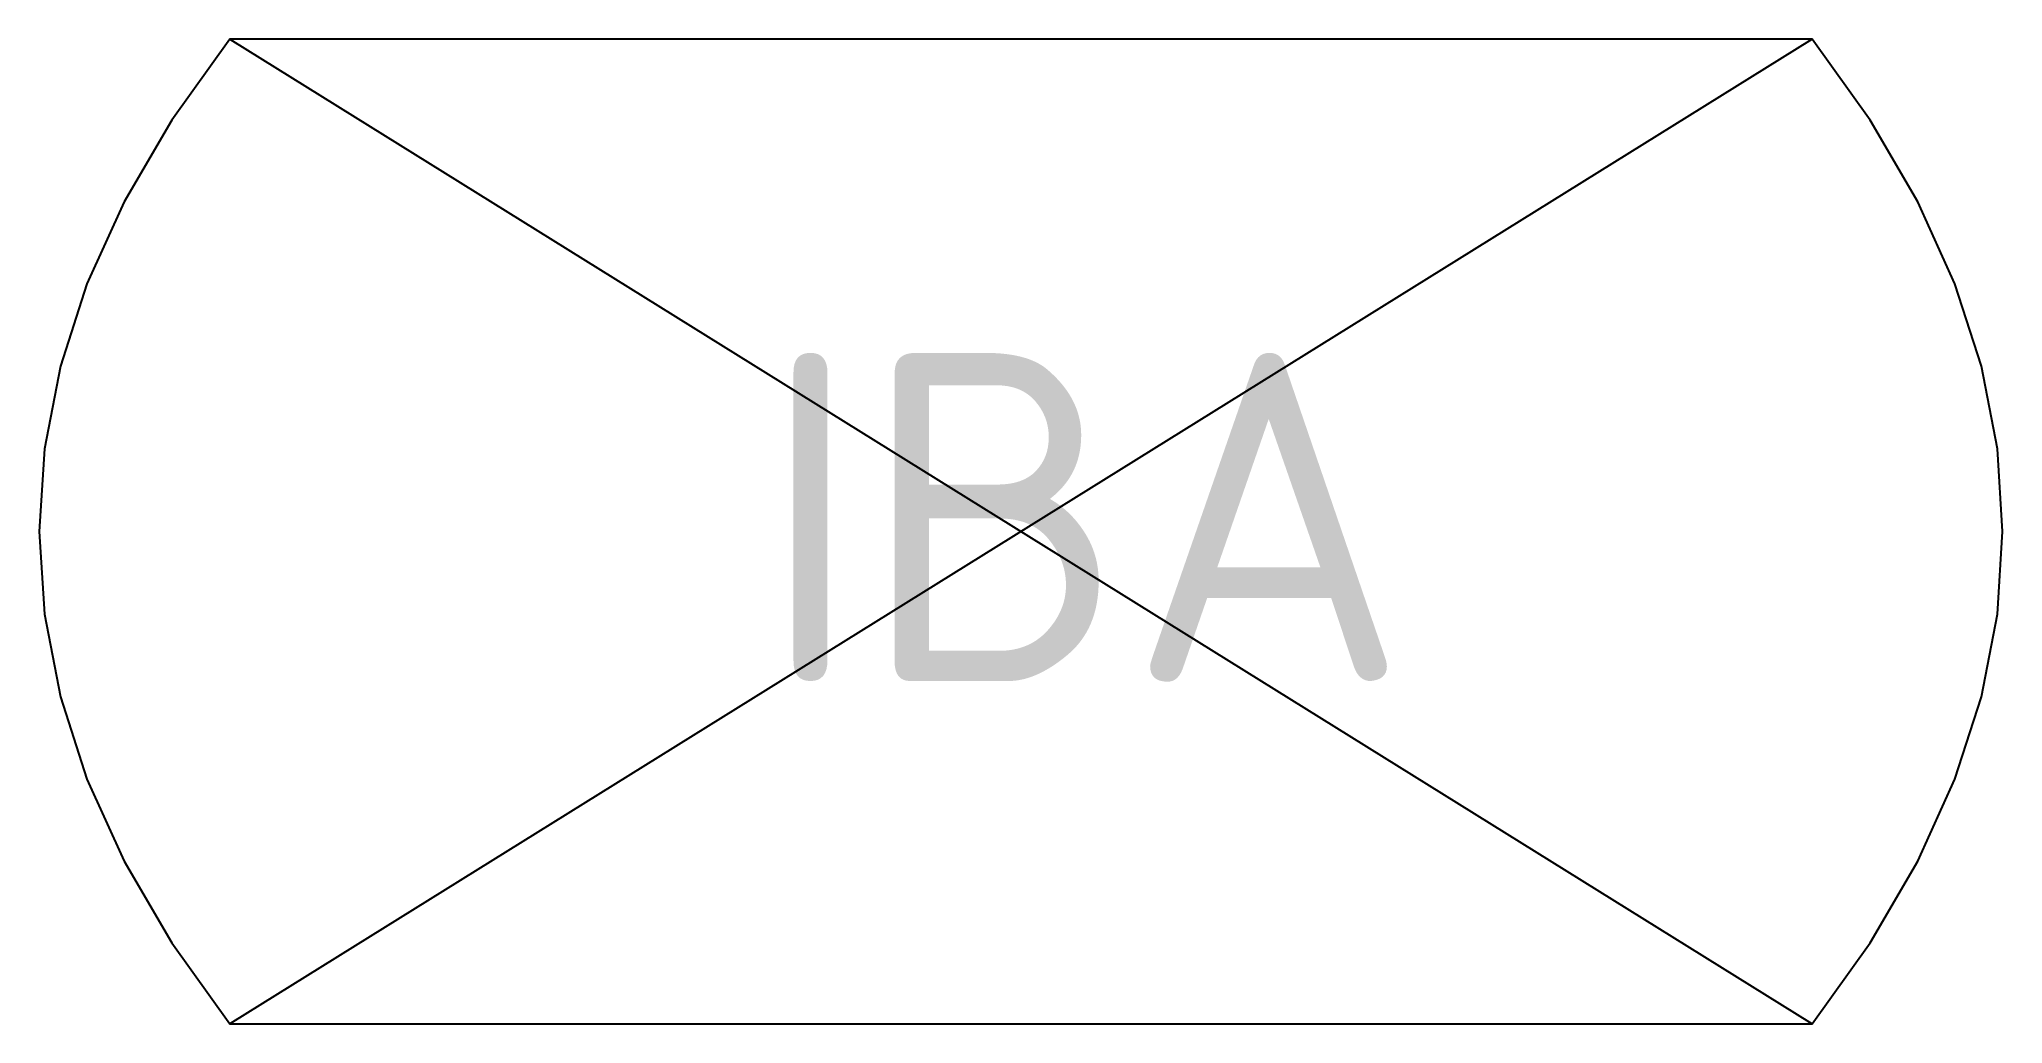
# Model space of a CAD drawing. Extents: x -7.5 to 7.5, y -3.8 to 3.7.
import ezdxf
from ezdxf.enums import TextEntityAlignment as Align

# ---------------------------------------------------------------- set-up
doc = ezdxf.new("R2010")
doc.units = 0
doc.header["$LTSCALE"] = 0.2
doc.styles.add('NLCS-ISO', font='NLCS-ISO.ttf')

msp = doc.modelspace()

# ---------------------------------------------------------------- linework, layer by layer
for p, q in [((-6.059, 3.717), (6.002, -3.783)), ((6.002, 3.717), (-6.059, -3.783))]:
    msp.add_line(p, q)
at = {"flags": 128}
msp.add_lwpolyline([(-7.349, -1.293), (-7.147, -1.92), (-6.864, -2.545), (-6.501, -3.166), (-6.059, -3.783), (6.002, -3.783), (6.444, -3.166), (6.807, -2.545), (7.089, -1.92), (7.292, -1.293), (7.413, -0.663), (7.453, -0.033), (7.413, 0.598), (7.292, 1.227), (7.089, 1.855), (6.807, 2.479), (6.444, 3.101), (6.002, 3.717), (-6.059, 3.717), (-6.501, 3.101), (-6.864, 2.479), (-7.147, 1.855), (-7.349, 1.227), (-7.47, 0.598), (-7.511, -0.033), (-7.47, -0.663)], close=True, dxfattribs=at)

# ---------------------------------------------------------------- texts
at = {"ltscale": 0.1, "style": 'NLCS-ISO'}
msp.add_text('IBA', height=2.5, dxfattribs=at).set_placement((0.456, 0.078), align=Align.MIDDLE_CENTER)

doc.saveas('drawing.dxf')
